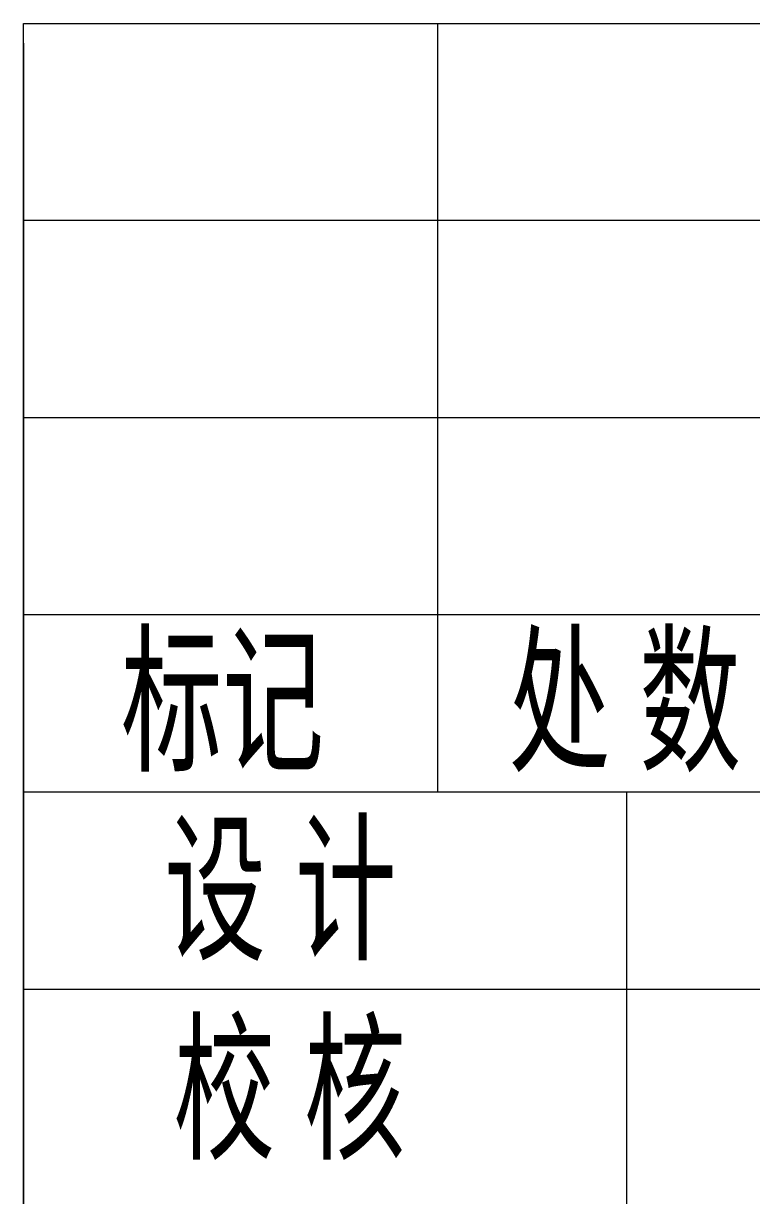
# Model space of a CAD drawing. Header units: millimetres. Extents: x 0 to 594, y 0 to 420.
# Drawn here: x 404 to 422.47, y 26.77 to 56.5 of the extents above; entities that cross this region are included whole.
import ezdxf

# ---------------------------------------------------------------- set-up
doc = ezdxf.new("R2010")
doc.units = ezdxf.units.MM
doc.header["$MEASUREMENT"] = 0
doc.linetypes.add('XKITLINE00', pattern=[0])
doc.styles.add('STYLE_2', font='arial.ttf', dxfattribs={"height": 0.2})

msp = doc.modelspace()

# ---------------------------------------------------------------- linework, layer by layer
at = {"color": 0, "linetype": 'XKITLINE00', "lineweight": 0}
for p, q in [((404, 10), (404, 56.5)), ((404, 56.5), (584, 56.5)), ((404, 10), (404, 56.5)), ((404, 56.5), (474.5, 56.5)), ((404, 56), (404, 10)), ((474.5, 37), (404, 37))]:
    msp.add_line(p, q, dxfattribs=at)
at = {"color": 1, "linetype": 'XKITLINE00', "lineweight": 0}
for p, q in [((414.5, 56.5), (414.5, 37)), ((474.5, 51.5), (404, 51.5)), ((474.5, 46.5), (404, 46.5)), ((474.5, 41.5), (404, 41.5)), ((419.3, 37), (419.3, 10)), ((474.5, 32), (404, 32))]:
    msp.add_line(p, q, dxfattribs=at)

# ---------------------------------------------------------------- texts
at = {"color": 3, "lineweight": 0, "style": 'STYLE_2', "width": 0.63}
for s, p in [(' 标记', (405.738, 37.844)), (' 处 数', (415.58, 37.844)), ('设 计', (407.577, 33.064)), ('校 核', (407.805, 28.004))]:
    msp.add_text(s, height=3, dxfattribs=at).set_placement(p)

doc.saveas('drawing.dxf')
